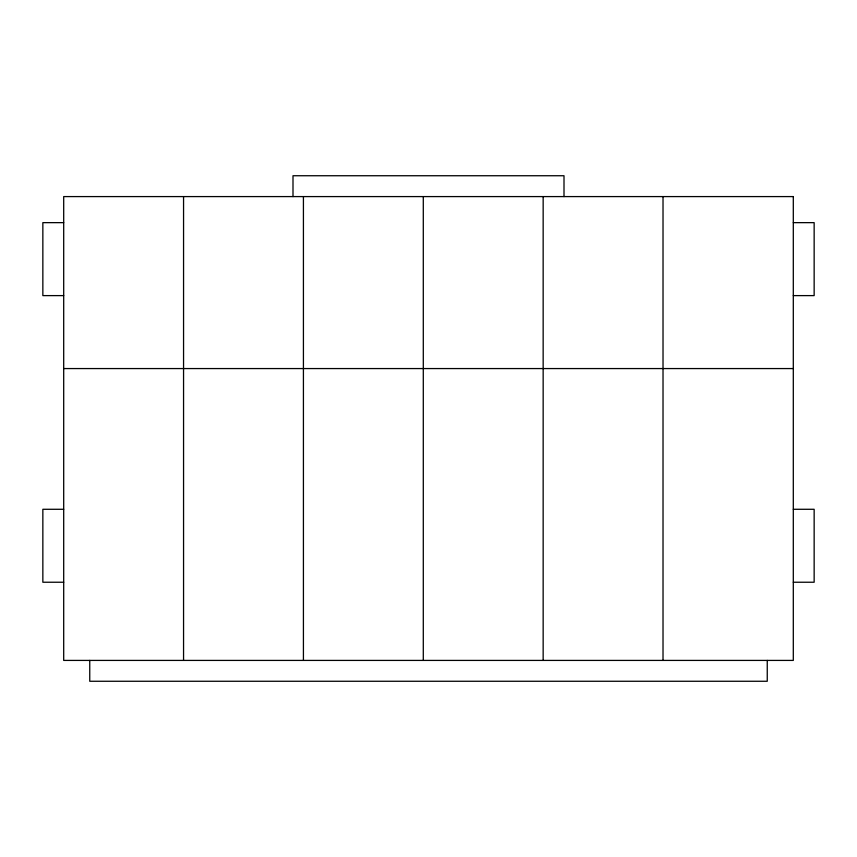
<?xml version="1.0" encoding="UTF-8"?>
<svg xmlns="http://www.w3.org/2000/svg" width="857" height="857" viewBox="0 0 857 857"><rect width="100%" height="100%" fill="white"/><g stroke="black" fill="none" stroke-linecap="round" stroke-linejoin="round"><path stroke-width="1.29" d="M63.697 222.649L42.85 222.649L42.85 295.611L63.697 295.611M793.303 222.649L814.15 222.649L814.15 295.611L793.303 295.611M63.697 368.564L793.303 368.564M63.697 509.283L42.85 509.283L42.85 582.235L63.697 582.235M793.303 509.283L814.15 509.283L814.15 582.235L793.303 582.235M767.251 660.415L767.251 681.261L89.749 681.261L89.749 660.415M663.018 196.585L663.018 660.415M564.002 196.585L564.002 175.739L292.998 175.739L292.998 196.585M543.156 196.585L543.156 660.415M423.294 196.585L423.294 660.415M303.421 196.585L303.421 660.415M183.559 196.585L183.559 660.415M793.303 196.585L63.697 196.585L63.697 660.415L793.303 660.415L793.303 196.585"/></g></svg>
